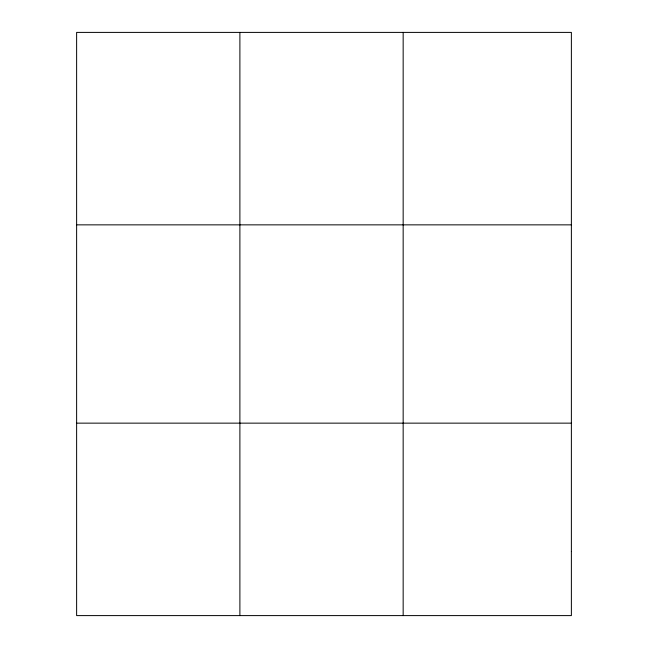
<?xml version="1.0" encoding="UTF-8"?>
<svg xmlns="http://www.w3.org/2000/svg" width="648" height="648" viewBox="0 0 648 648"><rect width="100%" height="100%" fill="white"/><g stroke="black" fill="none" stroke-linecap="round" stroke-linejoin="round"><path stroke-width="0.97" d="M239.89 32.4L239.89 615.6M403.161 32.4L403.161 615.6M76.626 224.856L571.374 224.856M76.626 423.144L571.374 423.144M571.374 551.448L571.374 615.6L76.626 615.6L76.626 32.4L571.374 32.4L571.374 551.448"/></g></svg>
